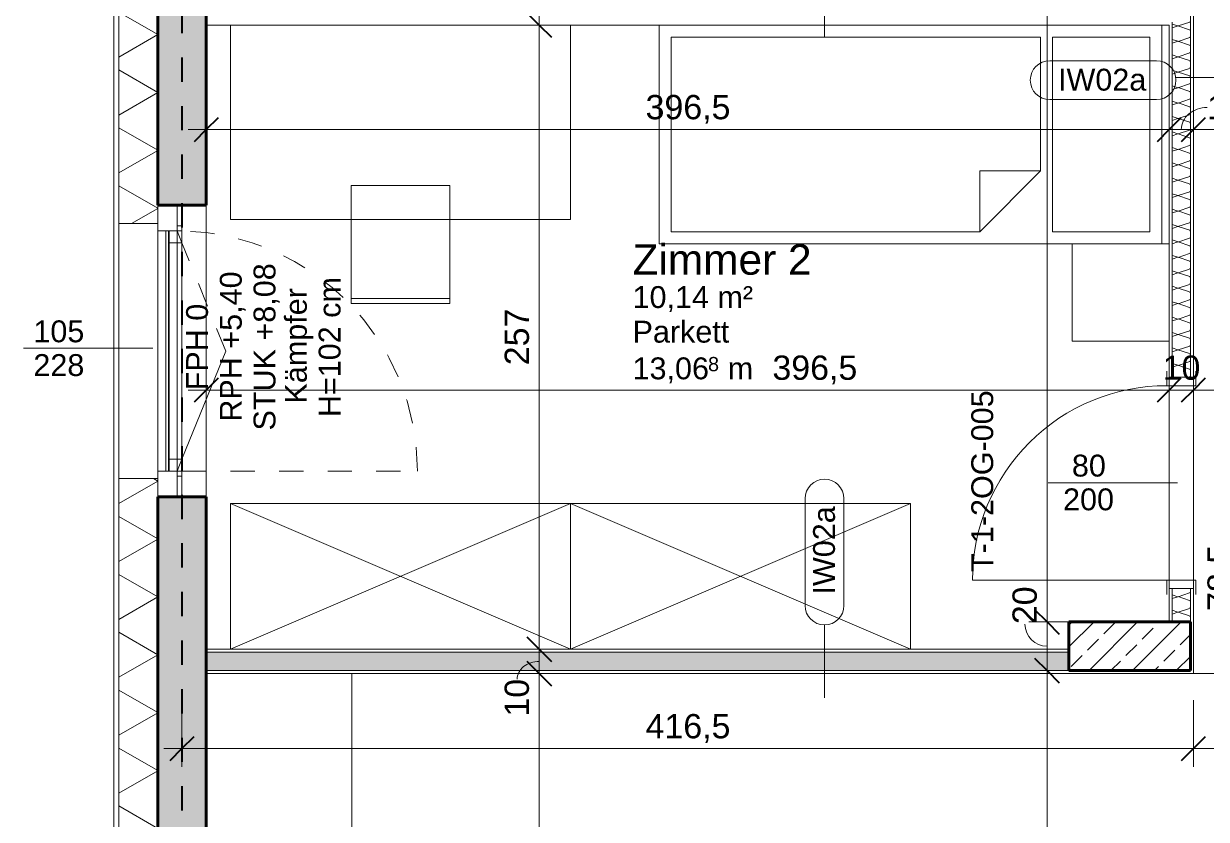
# Model space of a CAD drawing. Header units: metres. Extents: x 3 to 50, y 58.8 to 100.4.
# Drawn here: x 7.271 to 12.141, y 74.087 to 77.362 of the extents above; entities that cross this region are included whole.
import ezdxf

# ---------------------------------------------------------------- set-up
doc = ezdxf.new("R2010")
doc.units = ezdxf.units.M
for name, pattern in [('Strich Punkt Mittel', [0.015875, 0.00635, -0.004763, 0, -0.004763]), ('Verdeckt', [0.003, 0.002, -0.001]), ('Verdeckt Oben', [0.00225, 0.0015, -0.00075])]:
    doc.linetypes.add(name, pattern=pattern)
for name, color, linetype, lineweight in [('A-GLAZ', 151, 'Continuous', 18), ('A-GLAZ-IDEN_', 152, 'Continuous', 9), ('A_2D', 7, 'Continuous', 13), ('A_Bemassung-50_', 4, 'Continuous', 9), ('A_Bemassung_', 4, 'Continuous', 9), ('A_Beschriftung_', 7, 'Continuous', 9), ('A_Decken', 8, 'Continuous', 13), ('A_Fenster', 7, 'Continuous', 13), ('A_Moebel', 6, 'Continuous', 13), ('A_Raeume', 7, 'Continuous', 13), ('A_Raeume_', 7, 'Continuous', 5), ('A_Raeume_Beschriftung_', 7, 'Continuous', 9), ('A_Raster_', 1, 'Continuous', 9), ('A_Tueren', 31, 'Continuous', 13), ('A_Waende', 7, 'Continuous', 13)]:
    doc.layers.add(name, color=color, linetype=linetype, lineweight=lineweight)
doc.styles.add('Arial_2', font='arial.ttf', dxfattribs={"height": 0.125})
doc.styles.add('Arial_3', font='arial.ttf', dxfattribs={"height": 0.09})
doc.styles.add('Arial_4', font='arial.ttf', dxfattribs={"height": 0.05849})
doc.styles.add('Arial_5', font='arial.ttf', dxfattribs={"height": 0.1})
doc.dimstyles.new('WGA-Bemaßung', dxfattribs={"dimscale": 0.3048, "dimtxt": 0.102026, "dimasz": 0.328084, "dimexe": 0.246063, "dimexo": 0.0625, "dimgap": 0.04101, "dimtad": 1, "dimdec": 1, "dimlfac": 100, "dimrnd": 0.5, "dimdsep": 46, "dimtxsty": 'Arial_5', "dimblk1": 'OBLIQUE', "dimblk2": 'OBLIQUE', "dimsah": 1, "dimcen": 0.09, "dimdle": 0.246063, "dimazin": 2, "dimtfac": 1, "dimtdec": 4, "dimtix": 1, "dimtmove": 0, "dimatfit": 3, "dimfxl": 0.656168, "dimfxlon": 1, "dimtvp": 1, "dimtolj": 1, "dimtzin": 0, "dimarcsym": 2})
doc.dimstyles.new('WGA-Bemaßung_1', dxfattribs={"dimscale": 0.3048, "dimtxt": 0.102026, "dimasz": 0.328084, "dimexe": 0.246063, "dimexo": 0.0625, "dimgap": 0.04101, "dimtad": 1, "dimdec": 1, "dimlfac": 100, "dimrnd": 0.5, "dimdsep": 46, "dimtxsty": 'Arial_5', "dimblk1": 'OBLIQUE', "dimblk2": 'OBLIQUE', "dimsah": 1, "dimcen": 0.09, "dimdle": 0.246063, "dimazin": 2, "dimtfac": 1, "dimtdec": 4, "dimtix": 1, "dimtmove": 1, "dimatfit": 3, "dimfxl": 0.656168, "dimfxlon": 1, "dimtvp": 1, "dimtolj": 1, "dimtzin": 0, "dimarcsym": 2})
doc.dimstyles.new('WGA-Bemaßung_2', dxfattribs={"dimscale": 0.3048, "dimtxt": 0.102026, "dimasz": 0.328084, "dimexe": 0.246063, "dimexo": 0.0625, "dimgap": 0.04101, "dimtad": 1, "dimdec": 1, "dimlfac": 100, "dimrnd": 0.5, "dimdsep": 46, "dimtxsty": 'Arial_5', "dimblk1": 'OBLIQUE', "dimblk2": 'OBLIQUE', "dimsah": 1, "dimcen": 0.09, "dimdle": 0.246063, "dimazin": 2, "dimtfac": 1, "dimtdec": 4, "dimtix": 1, "dimtmove": 2, "dimatfit": 3, "dimfxl": 0.656168, "dimfxlon": 1, "dimtvp": 1, "dimtolj": 1, "dimtzin": 0, "dimarcsym": 2})
doc.dimstyles.new('WGA-Bemaßung_3', dxfattribs={"dimscale": 0.3048, "dimtxt": 0.102026, "dimasz": 0.328084, "dimexe": 0.246063, "dimexo": 0.0625, "dimgap": 0.04101, "dimtad": 1, "dimdec": 1, "dimlfac": 100, "dimrnd": 0.5, "dimdsep": 46, "dimtxsty": 'Arial_5', "dimblk1": 'OBLIQUE', "dimblk2": 'OBLIQUE', "dimsah": 1, "dimcen": 0.09, "dimdle": 0.246063, "dimazin": 2, "dimtfac": 1, "dimtdec": 4, "dimtix": 1, "dimtmove": 0, "dimatfit": 3, "dimfxl": 0.656168, "dimfxlon": 1, "dimtvp": 1, "dimtolj": 1, "dimtzin": 0, "dimarcsym": 2})
pattern_1 = [(45, (0, 0), (-0.08980256, 0.08980256), []), (45, (0.0898, 0), (-0.08980256, 0.08980256), [0.0635, -0.03175])]

# ---------------------------------------------------------------- blocks, each defined once
blk = doc.blocks.new('UZ_D1 - SL_0800x2000_Zimmertür_Stahlzarge_GK-7175508-263_PP_02OG_BT1')
at = {"layer": 'A_Tueren', "lineweight": 5}
for p, q in [((-0.4, 0.06), (-0.46, 0.06)), ((-0.4, -0.06), (-0.4, 0.06)), ((0.4, 0.06), (0.46, 0.06)), ((0.4, -0.06), (0.4, 0.06)), ((-0.46, -0.06), (-0.4, -0.06)), ((0.46, -0.06), (0.4, -0.06)), ((0.4, -0.06), (0.4, -0.86))]:
    blk.add_line(p, q, dxfattribs=at)
blk.add_arc((0.4, -0.06), 0.8, 180, 270, dxfattribs=at)
blk = doc.blocks.new('Moeb_Schreibtisch_variabel - variabel-8084389-263_PP_02OG_BT1')
at = {"layer": 'A_Moebel', "color": 8}
for p, q in [((-1.5866, 0.4), (-1.5866, -0.4)), ((-1.5866, 0.4), (-1.5866, -0.4)), ((-0.1866, -0.4), (-0.1866, 0.4)), ((-0.1866, -0.4), (-0.1866, 0.4)), ((-1.0891, -0.2599), (-0.6841, -0.2599)), ((-1.0891, -0.4), (-1.0891, -0.2599)), ((-0.6841, -0.2599), (-0.6841, -0.4)), ((-1.5866, -0.4), (-0.1866, -0.4)), ((-1.5866, -0.4), (-0.1866, -0.4)), ((-1.0891, -0.7452), (-1.0891, -0.4)), ((-0.6841, -0.4), (-0.6841, -0.7452)), ((-1.0891, -0.7255), (-0.6841, -0.7255)), ((-0.6841, -0.7452), (-1.0891, -0.7452))]:
    blk.add_line(p, q, dxfattribs=at)
blk = doc.blocks.new('Moeb_Schrank - Sideboard_50cm-4279993-263_PP_02OG_BT1')
at = {"layer": 'A_Moebel', "color": 8}
for p, q in [((0, 0.6), (3.5087, 0.6)), ((3.5087, 0.6), (3.5087, 0)), ((0, 0), (0, 0.4077)), ((0, 0), (3.5087, 0)), ((3.5087, 0), (0, 0))]:
    blk.add_line(p, q, dxfattribs=at)
blk = doc.blocks.new('Fens_1tlg_OL - DF_OL_DK_1120x2400-10146496-263_PP_02OG_BT1')
at = {"layer": 'A_Fenster', "linetype": 'Verdeckt Oben', "lineweight": 5}
for p, q in [((-0.525, 0.26), (0.525, 0.26)), ((-0.525, 0.1), (0.525, 0.1)), ((-0.6, -0.1), (0.6, -0.1)), ((-0.6, -0.1), (0.6, -0.1))]:
    blk.add_line(p, q, dxfattribs=at)
blk = doc.blocks.new('Fens_1tlg_OL - DF_OL_DK_1120x2400-V38-263_PP_02OG_BT1')
at = {"layer": 'A-GLAZ'}
for p, q in [((-0.6, 0.1), (-0.495, 0.1)), ((-0.6, 0.02), (-0.6, 0.1)), ((0.525, 0.1), (-0.525, 0.1)), ((-0.495, 0.1), (-0.495, 0.02)), ((0.495, 0.1), (0.495, 0.02)), ((0.6, 0.1), (0.495, 0.1)), ((0.6, 0.02), (0.6, 0.1)), ((-0.6, 0.02), (-0.515, 0.02)), ((-0.495, 0.02), (-0.6, 0.02)), ((-0.515, 0.02), (-0.495, 0.02)), ((-0.495, 0.02), (-0.445, 0.02)), ((-0.445, 0.02), (0.445, 0.02)), ((0.445, 0.02), (0.495, 0.02)), ((0.495, 0.02), (0.515, 0.02)), ((0.495, 0.02), (0.6, 0.02)), ((0.515, 0.02), (0.6, 0.02))]:
    blk.add_line(p, q, dxfattribs=at)
at = {"layer": 'A_Fenster', "linetype": 'Verdeckt Oben', "lineweight": 5}
for p, q in [((-0.525, 0.26), (0.525, 0.26)), ((-0.525, 0.1), (0.525, 0.1)), ((-0.6, -0.1), (0.6, -0.1)), ((-0.6, -0.1), (0.6, -0.1))]:
    blk.add_line(p, q, dxfattribs=at)
at = {"layer": 'A_Fenster'}
for p, q in [((-0.5243, 0.1), (-0.6, 0.1)), ((0.6, 0.1), (0.525, 0.1)), ((-0.495, 0.055), (-0.495, 0.067)), ((-0.495, 0.067), (0.495, 0.067)), ((-0.495, 0.067), (0.495, 0.067)), ((-0.495, 0.055), (-0.495, 0.067)), ((-0.495, 0.02), (-0.495, 0.055)), ((-0.445, 0.055), (-0.495, 0.055)), ((0.495, 0.055), (-0.495, 0.055)), ((-0.495, 0.055), (-0.495, 0.02)), ((-0.495, 0.053), (-0.495, 0.055)), ((-0.495, 0.053), (-0.495, 0.055)), ((-0.445, 0.053), (-0.495, 0.053)), ((-0.445, 0.053), (-0.495, 0.053)), ((0.445, 0.055), (-0.445, 0.055)), ((-0.445, 0.055), (-0.445, 0)), ((0.445, 0.055), (-0.445, 0.055)), ((-0.445, 0.055), (0.445, 0.055)), ((-0.445, 0), (-0.445, 0.055)), ((0.445, 0.053), (-0.445, 0.053)), ((0.445, 0.053), (-0.445, 0.053)), ((0.495, 0.055), (0.445, 0.055)), ((0.445, 0.055), (0.445, 0)), ((0.445, 0.055), (0.445, 0)), ((0.495, 0.053), (0.445, 0.053)), ((0.495, 0.053), (0.445, 0.053)), ((0.495, 0.067), (0.495, 0.055)), ((0.495, 0.067), (0.495, 0.055)), ((0.495, 0.02), (0.495, 0.055)), ((0.495, 0.02), (0.495, 0.055)), ((0.495, 0.055), (0.495, 0.053)), ((0.495, 0.055), (0.495, 0.053)), ((-0.6, 0.02), (-0.515, 0.02)), ((-0.515, 0.02), (-0.495, 0.02)), ((-0.495, 0.02), (-0.515, 0.02)), ((-0.515, 0.02), (0.515, 0.02)), ((-0.515, 0), (-0.515, 0.02)), ((-0.515, 0.02), (-0.515, 0)), ((-0.495, 0.02), (-0.4455, 0)), ((-0.495, 0.02), (-0.445, 0.02)), ((-0.495, 0.02), (0.495, 0.02)), ((-0.445, 0.02), (-0.495, 0.02)), ((-0.495, 0.02), (-0.445, 0.02)), ((-0.445, 0.02), (0.445, 0.02)), ((0.445, 0.02), (-0.445, 0.02)), ((-0.445, 0.02), (0.445, 0.02)), ((0.445, 0.02), (0.495, 0.02)), ((0.495, 0.02), (0.445, 0.02)), ((0.445, 0.02), (0.495, 0.02)), ((0.495, 0.02), (0.515, 0.02)), ((0.515, 0.02), (0.495, 0.02)), ((0.515, 0.02), (0.6, 0.02)), ((0.515, 0), (0.515, 0.02)), ((0.515, 0), (0.515, 0.02)), ((0.515, 0), (-0.515, 0)), ((-0.515, 0), (-0.445, 0)), ((-0.4455, 0), (0, -0.18)), ((0.445, 0), (-0.445, 0)), ((0.445, 0), (-0.445, 0)), ((-0.445, 0), (0.445, 0)), ((0.445, 0), (0.515, 0))]:
    blk.add_line(p, q, dxfattribs=at)
at = {"layer": 'A_Fenster', "linetype": 'Verdeckt', "lineweight": 5}
for p, q in [((-0.495, 0.02), (-0.495, 0)), ((0.4455, 0), (0.495, 0.02)), ((-0.495, 0), (-0.495, -0.97)), ((0, -0.18), (0.4455, 0))]:
    blk.add_line(p, q, dxfattribs=at)
for start, end in [(358.8397, 0), (270, 358.8397)]:
    blk.add_arc((-0.495, 0.02), 0.99, start, end, dxfattribs=at)
blk = doc.blocks.new('Moeb_Bett - Einzelbett 090x210-3911385-263_PP_02OG_BT1')
at = {"layer": 'A_Moebel', "color": 8}
for p, q in [((-0.45, 1.05), (0.45, 1.05)), ((-0.45, -1.05), (-0.45, 1.05)), ((-0.4, 1), (0.4, 1)), ((-0.4, 1), (-0.4, -0.27)), ((0.4, -0.52), (0.4, 1)), ((-0.15, -0.27), (-0.4, -0.27)), ((-0.4, -0.27), (-0.15, -0.52)), ((-0.15, -0.52), (-0.15, -0.27)), ((-0.15, -0.52), (0.4, -0.52)), ((-0.4, -0.57), (-0.4, -0.97)), ((-0.4, -0.57), (0.4, -0.57)), ((0.4, -0.97), (0.4, -0.57)), ((-0.45, -0.65), (-0.85, -0.65)), ((-0.85, -0.65), (-0.85, -1.05)), ((-0.85, -1.05), (-0.85, -0.65)), ((-0.85, -0.65), (-0.45, -0.65)), ((-0.45, -1.05), (-0.45, -0.65)), ((-0.45, -0.65), (-0.45, -1.05)), ((-0.4, -0.97), (0.4, -0.97)), ((-0.45, -1.02), (0.45, -1.02)), ((-0.85, -1.05), (-0.45, -1.05)), ((-0.45, -1.05), (-0.85, -1.05))]:
    blk.add_line(p, q, dxfattribs=at)
blk = doc.blocks.new('Moeb_Schrank - Schrank_2m_60cm-5922363-263_PP_02OG_BT1')
at = {"layer": 'A_Moebel', "color": 8}
for p, q in [((0, 0), (1.4, 0.6)), ((0, 0.6), (1.4, 0)), ((1.4, 0.6), (0, 0.6)), ((0, 0.6), (0, 0)), ((0, 0), (0, 0.6)), ((0, 0.6), (1.4, 0.6)), ((1.4, 0), (1.4, 0.6)), ((1.4, 0.6), (1.4, 0)), ((0, 0), (1.4, 0)), ((1.4, 0), (0, 0))]:
    blk.add_line(p, q, dxfattribs=at)
blk = doc.blocks.new('BS_Tuer_PP - links-10002443-263_PP_02OG_BT1')
at = {"layer": 'A_Beschriftung_'}
blk.add_line((0, 0.000124), (0, 0.010761), dxfattribs=at)
blk = doc.blocks.new('BS_Fens_PP_Kämpfer - oben-10106766-263_PP_02OG_BT1')
at = {"layer": 'A-GLAZ-IDEN_'}
blk.add_line((0, 0.000124), (0, 0.010761), dxfattribs=at)
blk = doc.blocks.new('DIMBLOCK16-263_PP_02OG_BT1')
at = {"layer": 'A_Bemassung-50_', "transparency": 16777216}
for p, q in [((7.9227, 74.3779), (7.9227, 74.5779)), ((12.0877, 74.3779), (12.0877, 74.5779)), ((7.8477, 74.3779), (12.0877, 74.3779)), ((7.9227, 74.3779), (7.9227, 74.3029)), ((12.0877, 74.3779), (12.0877, 74.3029))]:
    blk.add_line(p, q, dxfattribs=at)
at = {"layer": 'A_Bemassung-50_', "lineweight": 35, "transparency": 16777216}
for p, q in [((7.9227, 74.3779), (7.9727, 74.4279)), ((12.0877, 74.3779), (12.1377, 74.4279)), ((7.9227, 74.3779), (7.8727, 74.3279)), ((12.0877, 74.3779), (12.0377, 74.3279))]:
    blk.add_line(p, q, dxfattribs=at)
at = {"layer": 'A_Bemassung-50_', "color": 0, "transparency": 16777216, "insert": (9.8317, 74.5202), "char_height": 0.1, "width": 0.416266, "attachment_point": 1, "line_spacing_factor": 0.941778, "style": 'Arial_5'}
blk.add_mtext('416,5', dxfattribs=at)
blk = doc.blocks.new('_Oblique')
at = {"color": 0, "linetype": 'ByBlock', "lineweight": -2}
blk.add_line((-0.5, -0.5), (0.5, 0.5), dxfattribs=at)
blk = doc.blocks.new('DIMBLOCK17-263_PP_02OG_BT1')
at = {"layer": 'A_Bemassung-50_', "transparency": 16777216}
for p, q in [((12.0877, 74.3779), (12.0877, 74.5779)), ((13.0877, 74.3779), (13.0877, 74.5779)), ((12.0877, 74.3779), (13.0877, 74.3779)), ((12.0877, 74.3779), (12.0877, 74.3029)), ((13.0877, 74.3779), (13.0877, 74.3029))]:
    blk.add_line(p, q, dxfattribs=at)
at = {"layer": 'A_Bemassung-50_', "lineweight": 35, "transparency": 16777216}
for p, q in [((12.0877, 74.3779), (12.1377, 74.4279)), ((13.0877, 74.3779), (13.1377, 74.4279)), ((12.0877, 74.3779), (12.0377, 74.3279)), ((13.0877, 74.3779), (13.0377, 74.3279))]:
    blk.add_line(p, q, dxfattribs=at)
at = {"layer": 'A_Bemassung-50_', "color": 0, "transparency": 16777216, "insert": (12.4723, 74.5202), "char_height": 0.1, "width": 0.276883, "attachment_point": 1, "line_spacing_factor": 0.941778, "style": 'Arial_5'}
blk.add_mtext('100', dxfattribs=at)
blk = doc.blocks.new('DIMBLOCK206-263_PP_02OG_BT1')
at = {"layer": 'A_Bemassung-50_', "transparency": 16777216}
for p, q in [((8.0227, 76.926), (8.0227, 77.126)), ((11.9877, 76.926), (11.9877, 77.126)), ((7.9477, 76.926), (11.9877, 76.926)), ((8.0227, 76.926), (8.0227, 76.851)), ((11.9877, 76.926), (11.9877, 76.851))]:
    blk.add_line(p, q, dxfattribs=at)
at = {"layer": 'A_Bemassung-50_', "lineweight": 35, "transparency": 16777216}
for p, q in [((8.0227, 76.926), (8.0727, 76.976)), ((11.9877, 76.926), (12.0377, 76.976)), ((8.0227, 76.926), (7.9727, 76.876)), ((11.9877, 76.926), (11.9377, 76.876))]:
    blk.add_line(p, q, dxfattribs=at)
at = {"layer": 'A_Bemassung-50_', "color": 0, "transparency": 16777216, "insert": (9.8317, 77.0683), "char_height": 0.1, "width": 0.416266, "attachment_point": 1, "line_spacing_factor": 0.941778, "style": 'Arial_5'}
blk.add_mtext('396,5', dxfattribs=at)
blk = doc.blocks.new('DIMBLOCK207-263_PP_02OG_BT1')
at = {"layer": 'A_Bemassung-50_', "transparency": 16777216}
for p, q in [((11.9877, 76.926), (11.9877, 77.126)), ((12.0877, 76.926), (12.0877, 77.126)), ((11.9877, 76.926), (12.0877, 76.926)), ((11.9877, 76.926), (11.9877, 76.851)), ((12.0877, 76.926), (12.0877, 76.851))]:
    blk.add_line(p, q, dxfattribs=at)
at = {"layer": 'A_Bemassung-50_', "lineweight": 35, "transparency": 16777216}
for p, q in [((11.9877, 76.926), (12.0377, 76.976)), ((12.0877, 76.926), (12.1377, 76.976)), ((11.9877, 76.926), (11.9377, 76.876)), ((12.0877, 76.926), (12.0377, 76.876))]:
    blk.add_line(p, q, dxfattribs=at)
at = {"layer": 'A_Bemassung-50_', "transparency": 16777216}
blk.add_ellipse((12.1443, 76.926), major_axis=(0.1066, 0), ratio=0.853396, start_param=1.570796, end_param=3.141593, dxfattribs=at)
at = {"layer": 'A_Bemassung-50_', "color": 0, "transparency": 16777216, "insert": (12.1443, 77.0683), "char_height": 0.1, "width": 0.184588, "attachment_point": 1, "line_spacing_factor": 0.941778, "style": 'Arial_5'}
blk.add_mtext('10', dxfattribs=at)
blk = doc.blocks.new('DIMBLOCK208-263_PP_02OG_BT1')
at = {"layer": 'A_Bemassung-50_', "transparency": 16777216}
for p, q in [((12.0877, 76.926), (12.0877, 77.126)), ((15.2077, 76.926), (15.2077, 77.126)), ((12.0877, 76.926), (15.2077, 76.926)), ((12.0877, 76.926), (12.0877, 76.851)), ((15.2077, 76.926), (15.2077, 76.851))]:
    blk.add_line(p, q, dxfattribs=at)
at = {"layer": 'A_Bemassung-50_', "lineweight": 35, "transparency": 16777216}
for p, q in [((12.0877, 76.926), (12.1377, 76.976)), ((15.2077, 76.926), (15.2577, 76.976)), ((12.0877, 76.926), (12.0377, 76.876)), ((15.2077, 76.926), (15.1577, 76.876))]:
    blk.add_line(p, q, dxfattribs=at)
at = {"layer": 'A_Bemassung-50_', "color": 0, "transparency": 16777216, "insert": (13.7783, 77.0683), "char_height": 0.1, "width": 0.276883, "attachment_point": 1, "line_spacing_factor": 0.941778, "style": 'Arial_5'}
blk.add_mtext('312', dxfattribs=at)
blk = doc.blocks.new('BS_Wand_Lollipop - rechts_oben-2026913-263_PP_02OG_BT1')
at = {"layer": 'A_Beschriftung_'}
for p, q in [((0.0046, 0.0016), (0.0134, 0.0016)), ((-0.003, 0), (0.003, 0)), ((0.0046, -0.0016), (0.0134, -0.0016))]:
    blk.add_line(p, q, dxfattribs=at)
for centre, start, end in [((0.0046, 0), 90, 270), ((0.0134, 0), 270, 90)]:
    blk.add_arc(centre, 0.0016, start, end, dxfattribs=at)
blk = doc.blocks.new('BS_Wand_Lollipop - links_unten-2026911-263_PP_02OG_BT1')
at = {"layer": 'A_Beschriftung_'}
for p, q in [((-0.00467, 0.001367), (-0.01347, 0.001367)), ((-0.003087, 0), (0.003, 0)), ((-0.00467, -0.001833), (-0.01347, -0.001833))]:
    blk.add_line(p, q, dxfattribs=at)
for centre, start, end in [((-0.01347, -0.000233), 90, 270), ((-0.00467, -0.000233), 270, 90)]:
    blk.add_arc(centre, 0.0016, start, end, dxfattribs=at)
blk = doc.blocks.new('DIMBLOCK351-263_PP_02OG_BT1')
at = {"layer": 'A_Bemassung-50_', "lineweight": 35, "transparency": 16777216}
for p, q in [((11.4849, 80.1555), (11.4349, 80.2055)), ((11.4849, 80.1555), (11.5349, 80.1055)), ((11.4849, 74.8992), (11.4349, 74.9492)), ((11.4849, 74.8992), (11.5349, 74.8492))]:
    blk.add_line(p, q, dxfattribs=at)
at = {"layer": 'A_Bemassung-50_', "transparency": 16777216}
for p, q in [((11.4849, 80.1555), (11.4099, 80.1555)), ((11.4849, 80.1555), (11.4849, 74.8992)), ((11.4849, 80.1555), (11.6849, 80.1555)), ((11.4849, 74.8992), (11.4099, 74.8992)), ((11.4849, 74.8992), (11.6849, 74.8992))]:
    blk.add_line(p, q, dxfattribs=at)
at = {"layer": 'A_Bemassung-50_', "color": 0, "transparency": 16777216, "insert": (11.3425, 78.4818), "char_height": 0.1, "width": 0.416266, "attachment_point": 1, "rotation": 90, "line_spacing_factor": 0.941778, "style": 'Arial_5'}
blk.add_mtext('525,5', dxfattribs=at)
blk = doc.blocks.new('DIMBLOCK352-263_PP_02OG_BT1')
at = {"layer": 'A_Bemassung-50_', "lineweight": 35, "transparency": 16777216}
for p, q in [((11.4849, 74.8992), (11.4349, 74.9492)), ((11.4849, 74.8992), (11.5349, 74.8492)), ((11.4849, 74.6992), (11.4349, 74.7492)), ((11.4849, 74.6992), (11.5349, 74.6492))]:
    blk.add_line(p, q, dxfattribs=at)
at = {"layer": 'A_Bemassung-50_', "transparency": 16777216}
for p, q in [((11.4849, 74.8992), (11.4099, 74.8992)), ((11.4849, 74.8992), (11.4849, 74.6992)), ((11.4849, 74.8992), (11.6849, 74.8992)), ((11.4849, 74.6992), (11.4099, 74.6992)), ((11.4849, 74.6992), (11.6849, 74.6992))]:
    blk.add_line(p, q, dxfattribs=at)
blk.add_ellipse((11.4849, 74.8901), major_axis=(0.091, 0), ratio=0.998423, start_param=3.141593, end_param=4.712389, dxfattribs=at)
at = {"layer": 'A_Bemassung-50_', "color": 0, "transparency": 16777216, "insert": (11.3425, 74.8901), "char_height": 0.1, "width": 0.184588, "attachment_point": 1, "rotation": 90, "line_spacing_factor": 0.941778, "style": 'Arial_5'}
blk.add_mtext('20', dxfattribs=at)
blk = doc.blocks.new('DIMBLOCK353-263_PP_02OG_BT1')
at = {"layer": 'A_Bemassung-50_', "lineweight": 35, "transparency": 16777216}
for p, q in [((11.4849, 74.6992), (11.4349, 74.7492)), ((11.4849, 74.6992), (11.5349, 74.6492)), ((11.4849, 71.178), (11.4349, 71.228)), ((11.4849, 71.178), (11.5349, 71.128))]:
    blk.add_line(p, q, dxfattribs=at)
at = {"layer": 'A_Bemassung-50_', "transparency": 16777216}
for p, q in [((11.4849, 74.6992), (11.4099, 74.6992)), ((11.4849, 74.6992), (11.4849, 71.103)), ((11.4849, 74.6992), (11.6849, 74.6992)), ((11.4849, 71.178), (11.4099, 71.178)), ((11.4849, 71.178), (11.6849, 71.178))]:
    blk.add_line(p, q, dxfattribs=at)
at = {"layer": 'A_Bemassung-50_', "color": 0, "transparency": 16777216, "insert": (11.3425, 72.2689), "char_height": 0.1, "width": 0.276883, "attachment_point": 1, "rotation": 90, "line_spacing_factor": 0.941778, "style": 'Arial_5'}
blk.add_mtext('352', dxfattribs=at)
blk = doc.blocks.new('DIMBLOCK359-263_PP_02OG_BT1')
at = {"layer": 'A_Bemassung-50_', "lineweight": 35, "transparency": 16777216}
for p, q in [((9.3937, 77.4555), (9.3437, 77.5055)), ((9.3937, 77.4555), (9.4437, 77.4055)), ((9.3937, 77.3555), (9.3437, 77.4055)), ((9.3937, 77.3555), (9.4437, 77.3055))]:
    blk.add_line(p, q, dxfattribs=at)
at = {"layer": 'A_Bemassung-50_', "transparency": 16777216}
for p, q in [((9.3937, 77.4555), (9.3187, 77.4555)), ((9.3937, 77.4555), (9.3937, 77.3555)), ((9.3937, 77.4555), (9.5937, 77.4555)), ((9.3937, 77.3555), (9.3187, 77.3555)), ((9.3937, 77.3555), (9.5937, 77.3555))]:
    blk.add_line(p, q, dxfattribs=at)
blk.add_ellipse((9.3937, 77.4812), major_axis=(0.091, 0), ratio=0.831788, start_param=3.141593, end_param=4.712389, dxfattribs=at)
at = {"layer": 'A_Bemassung-50_', "color": 0, "transparency": 16777216, "insert": (9.2514, 77.4812), "char_height": 0.1, "width": 0.184588, "attachment_point": 1, "rotation": 90, "line_spacing_factor": 0.941778, "style": 'Arial_5'}
blk.add_mtext('10', dxfattribs=at)
blk = doc.blocks.new('DIMBLOCK360-263_PP_02OG_BT1')
at = {"layer": 'A_Bemassung-50_', "lineweight": 35, "transparency": 16777216}
for p, q in [((9.3937, 77.3555), (9.3437, 77.4055)), ((9.3937, 77.3555), (9.4437, 77.3055)), ((9.3937, 74.7867), (9.3437, 74.8367)), ((9.3937, 74.7867), (9.4437, 74.7367))]:
    blk.add_line(p, q, dxfattribs=at)
at = {"layer": 'A_Bemassung-50_', "transparency": 16777216}
for p, q in [((9.3937, 77.3555), (9.3187, 77.3555)), ((9.3937, 77.3555), (9.3937, 74.7867)), ((9.3937, 77.3555), (9.5937, 77.3555)), ((9.3937, 74.7867), (9.3187, 74.7867)), ((9.3937, 74.7867), (9.5937, 74.7867))]:
    blk.add_line(p, q, dxfattribs=at)
at = {"layer": 'A_Bemassung-50_', "color": 0, "transparency": 16777216, "insert": (9.2514, 75.9558), "char_height": 0.1, "width": 0.276883, "attachment_point": 1, "rotation": 90, "line_spacing_factor": 0.941778, "style": 'Arial_5'}
blk.add_mtext('257', dxfattribs=at)
blk = doc.blocks.new('DIMBLOCK361-263_PP_02OG_BT1')
at = {"layer": 'A_Bemassung-50_', "lineweight": 35, "transparency": 16777216}
for p, q in [((9.3937, 74.7867), (9.3437, 74.8367)), ((9.3937, 74.7867), (9.4437, 74.7367)), ((9.3937, 74.6867), (9.3437, 74.7367)), ((9.3937, 74.6867), (9.4437, 74.6367))]:
    blk.add_line(p, q, dxfattribs=at)
at = {"layer": 'A_Bemassung-50_', "transparency": 16777216}
for p, q in [((9.3937, 74.7867), (9.3187, 74.7867)), ((9.3937, 74.7867), (9.3937, 74.6867)), ((9.3937, 74.7867), (9.5937, 74.7867)), ((9.3937, 74.6867), (9.3187, 74.6867)), ((9.3937, 74.6867), (9.5937, 74.6867))]:
    blk.add_line(p, q, dxfattribs=at)
blk.add_ellipse((9.3937, 74.6633), major_axis=(0.091, 0), ratio=0.80734, start_param=1.570796, end_param=3.141593, dxfattribs=at)
at = {"layer": 'A_Bemassung-50_', "color": 0, "transparency": 16777216, "insert": (9.2514, 74.5095), "char_height": 0.1, "width": 0.184588, "attachment_point": 1, "rotation": 90, "line_spacing_factor": 0.941778, "style": 'Arial_5'}
blk.add_mtext('10', dxfattribs=at)
blk = doc.blocks.new('DIMBLOCK362-263_PP_02OG_BT1')
at = {"layer": 'A_Bemassung-50_', "lineweight": 35, "transparency": 16777216}
for p, q in [((9.3937, 74.6867), (9.3437, 74.7367)), ((9.3937, 74.6867), (9.4437, 74.6367)), ((9.3937, 71.178), (9.3437, 71.228)), ((9.3937, 71.178), (9.4437, 71.128))]:
    blk.add_line(p, q, dxfattribs=at)
at = {"layer": 'A_Bemassung-50_', "transparency": 16777216}
for p, q in [((9.3937, 74.6867), (9.3187, 74.6867)), ((9.3937, 74.6867), (9.3937, 71.103)), ((9.3937, 74.6867), (9.5937, 74.6867)), ((9.3937, 71.178), (9.3187, 71.178)), ((9.3937, 71.178), (9.5937, 71.178))]:
    blk.add_line(p, q, dxfattribs=at)
at = {"layer": 'A_Bemassung-50_', "color": 0, "transparency": 16777216, "insert": (9.2514, 72.817), "char_height": 0.1, "width": 0.276883, "attachment_point": 1, "rotation": 90, "line_spacing_factor": 0.941778, "style": 'Arial_5'}
blk.add_mtext('351', dxfattribs=at)
blk = doc.blocks.new('DIMBLOCK371-263_PP_02OG_BT1')
at = {"layer": 'A_Bemassung-50_', "lineweight": 35, "transparency": 16777216}
for p, q in [((12.2878, 75.4717), (12.2378, 75.5217)), ((12.2878, 75.4717), (12.3378, 75.4217)), ((12.2878, 74.6867), (12.2378, 74.7367)), ((12.2878, 74.6867), (12.3378, 74.6367))]:
    blk.add_line(p, q, dxfattribs=at)
at = {"layer": 'A_Bemassung-50_', "transparency": 16777216}
for p, q in [((12.2878, 75.4717), (12.2128, 75.4717)), ((12.2878, 75.4717), (12.2878, 74.6867)), ((12.2878, 75.4717), (12.4878, 75.4717)), ((12.2878, 74.6867), (12.0878, 74.6867)), ((12.2878, 74.6867), (12.3628, 74.6867))]:
    blk.add_line(p, q, dxfattribs=at)
at = {"layer": 'A_Bemassung-50_', "color": 0, "transparency": 16777216, "insert": (12.1454, 74.9443), "char_height": 0.1, "width": 0.323972, "attachment_point": 1, "rotation": 90, "line_spacing_factor": 0.941778, "style": 'Arial_5'}
blk.add_mtext('78,5', dxfattribs=at)
blk = doc.blocks.new('DIMBLOCK372-263_PP_02OG_BT1')
at = {"layer": 'A_Bemassung-50_', "lineweight": 35, "transparency": 16777216}
for p, q in [((12.2878, 74.6867), (12.2378, 74.7367)), ((12.2878, 74.6867), (12.3378, 74.6367)), ((12.2878, 71.178), (12.2378, 71.228)), ((12.2878, 71.178), (12.3378, 71.128))]:
    blk.add_line(p, q, dxfattribs=at)
at = {"layer": 'A_Bemassung-50_', "transparency": 16777216}
for p, q in [((12.2878, 74.6867), (12.0878, 74.6867)), ((12.2878, 74.6867), (12.2878, 71.103)), ((12.2878, 74.6867), (12.3628, 74.6867)), ((12.2878, 71.178), (12.2128, 71.178)), ((12.2878, 71.178), (12.4878, 71.178))]:
    blk.add_line(p, q, dxfattribs=at)
at = {"layer": 'A_Bemassung-50_', "color": 0, "transparency": 16777216, "insert": (12.1454, 72.817), "char_height": 0.1, "width": 0.276883, "attachment_point": 1, "rotation": 90, "line_spacing_factor": 0.941778, "style": 'Arial_5'}
blk.add_mtext('351', dxfattribs=at)
blk = doc.blocks.new('DIMBLOCK603-263_PP_02OG_BT1')
at = {"layer": 'A_Bemassung-50_', "transparency": 16777216}
for p, q in [((8.0227, 75.8535), (8.0227, 76.0535)), ((11.9877, 75.8535), (11.9877, 76.0535)), ((7.9477, 75.8535), (11.9877, 75.8535)), ((8.0227, 75.8535), (8.0227, 75.7785)), ((11.9877, 75.8535), (11.9877, 75.7785))]:
    blk.add_line(p, q, dxfattribs=at)
at = {"layer": 'A_Bemassung-50_', "lineweight": 35, "transparency": 16777216}
for p, q in [((8.0227, 75.8535), (8.0727, 75.9035)), ((11.9877, 75.8535), (12.0377, 75.9035)), ((8.0227, 75.8535), (7.9727, 75.8035)), ((11.9877, 75.8535), (11.9377, 75.8035))]:
    blk.add_line(p, q, dxfattribs=at)
at = {"layer": 'A_Bemassung-50_', "color": 0, "transparency": 16777216, "insert": (10.354, 75.9958), "char_height": 0.1, "width": 0.416266, "attachment_point": 1, "line_spacing_factor": 0.941778, "style": 'Arial_5'}
blk.add_mtext('396,5', dxfattribs=at)
blk = doc.blocks.new('DIMBLOCK604-263_PP_02OG_BT1')
at = {"layer": 'A_Bemassung-50_', "transparency": 16777216}
for p, q in [((11.9877, 75.8535), (11.9877, 76.0535)), ((12.0877, 75.8535), (12.0877, 76.0535)), ((11.9877, 75.8535), (12.0877, 75.8535)), ((11.9877, 75.8535), (11.9877, 75.7785)), ((12.0877, 75.8535), (12.0877, 75.7785))]:
    blk.add_line(p, q, dxfattribs=at)
at = {"layer": 'A_Bemassung-50_', "lineweight": 35, "transparency": 16777216}
for p, q in [((11.9877, 75.8535), (12.0377, 75.9035)), ((12.0877, 75.8535), (12.1377, 75.9035)), ((11.9877, 75.8535), (11.9377, 75.8035)), ((12.0877, 75.8535), (12.0377, 75.8035))]:
    blk.add_line(p, q, dxfattribs=at)
at = {"layer": 'A_Bemassung-50_', "color": 0, "transparency": 16777216, "insert": (11.9608, 75.9958), "char_height": 0.1, "width": 0.184588, "attachment_point": 1, "line_spacing_factor": 0.941778, "style": 'Arial_5'}
blk.add_mtext('10', dxfattribs=at)
blk = doc.blocks.new('DIMBLOCK605-263_PP_02OG_BT1')
at = {"layer": 'A_Bemassung-50_', "transparency": 16777216}
for p, q in [((12.0877, 75.8535), (12.0877, 76.0535)), ((13.0877, 75.8535), (13.0877, 76.0535)), ((12.0877, 75.8535), (13.0877, 75.8535)), ((12.0877, 75.8535), (12.0877, 75.7785)), ((13.0877, 75.8535), (13.0877, 75.7785))]:
    blk.add_line(p, q, dxfattribs=at)
at = {"layer": 'A_Bemassung-50_', "lineweight": 35, "transparency": 16777216}
for p, q in [((12.0877, 75.8535), (12.1377, 75.9035)), ((13.0877, 75.8535), (13.1377, 75.9035)), ((12.0877, 75.8535), (12.0377, 75.8035)), ((13.0877, 75.8535), (13.0377, 75.8035))]:
    blk.add_line(p, q, dxfattribs=at)
at = {"layer": 'A_Bemassung-50_', "color": 0, "transparency": 16777216, "insert": (12.4723, 75.9958), "char_height": 0.1, "width": 0.276883, "attachment_point": 1, "line_spacing_factor": 0.941778, "style": 'Arial_5'}
blk.add_mtext('100', dxfattribs=at)

msp = doc.modelspace()

# ---------------------------------------------------------------- hatches: boundary and pattern name
at = {"layer": 'A_Waende', "lineweight": 5}
h = msp.add_hatch(dxfattribs=at)
h.set_pattern_fill('FP_4', color=250, style=0, pattern_type=2)
h.set_pattern_definition(pattern_1)
h.paths.add_polyline_path([(7.8227, 71.178), (8.0227, 71.178), (8.0227, 75.4142), (7.8227, 75.4142), (7.8227, 71.8242)])
h.paths.add_polyline_path([(7.8227, 76.6142), (8.0227, 76.6142), (8.0227, 78.1149), (7.8227, 78.1149), (7.8227, 76.6499)])
h.paths.add_polyline_path([(8.0227, 79.3149), (8.0227, 82.4505), (7.8227, 82.4505), (7.8227, 79.3149)])
h.paths.add_polyline_path([(8.0227, 84.2205), (8.0227, 85.3786), (7.8227, 85.3786), (7.8227, 84.2205)])
h.paths.add_polyline_path([(7.9227, 86.8986), (7.8227, 86.9661), (7.8227, 86.8311), (7.8614, 86.8573)])
h.paths.add_polyline_path([(8.0227, 86.8311), (8.0227, 86.9661), (7.9227, 86.8986), (7.9548, 86.8769)])
h.paths.add_polyline_path([(7.8227, 86.5786), (8.0227, 86.5786), (8.0227, 86.8311), (7.8227, 86.8311), (7.8227, 86.7572)])
h.paths.add_polyline_path([(7.9345, 86.9661), (8.0227, 86.9661), (8.0227, 87.458), (7.8227, 87.458), (7.8227, 86.9661), (7.8614, 86.9661)])
h = msp.add_hatch(dxfattribs=at)
h.set_pattern_fill('FP_152', color=250, angle=-90, style=0, pattern_type=2)
h.set_pattern_definition([(90, (7.823, 76.84), (-0.20637, -6e-15), []), (150, (7.823, 76.84), (-0.10319, -0.17873), []), (210, (7.823, 76.84), (0.103185, -0.178722), [])])
h.paths.add_polyline_path([(7.6627, 76.5392), (7.8227, 76.5392), (7.8227, 78.19), (7.6627, 78.19), (7.6627, 76.6142)])
h = msp.add_hatch(dxfattribs=at)
h.set_pattern_fill('FP_21', color=250, angle=315, style=0, pattern_type=2)
h.set_pattern_definition([(135, (12.08799, 76.17732), (-0.254, 0.1270034), [0.02245, -0.15715]), (135, (11.97627, 76.2254), (-0.254, 0.1270034), [0.02245, -0.15715]), (135, (12.08799, 76.24096), (-0.254, 0.1270034), [0.02245, -0.15715]), (135, (11.976975, 76.28834), (-0.254, 0.1270034), [0.02245, -0.15715]), (161.565, (12.071727, 76.193584), (-0.5079977, 0.1270007), [0.0502, -0.35141]), (161.565, (12.023644, 76.20914), (-0.5079977, 0.1270007), [0.0502, -0.35141]), (161.565, (12.071727, 76.257224), (-0.5079977, 0.1270007), [0.0502, -0.35141]), (161.565, (12.023644, 76.27278), (-0.5079977, 0.1270007), [0.0502, -0.35141]), (225, (11.97627, 76.19288), (0.254, 0.1270034), [0.02245, -0.15715]), (225, (12.08799, 76.24096), (0.254, 0.1270034), [0.02245, -0.15715]), (225, (11.97627, 76.25652), (0.254, 0.1270034), [0.02245, -0.15715]), (225, (12.08799, 76.3046), (0.254, 0.1270034), [0.02245, -0.15715]), (198.435, (12.023644, 76.20914), (0.5079977, 0.1270007), [0.0502, -0.35141]), (198.435, (12.071727, 76.224697), (0.5079977, 0.1270007), [0.0502, -0.35141]), (198.435, (12.023644, 76.27278), (0.5079977, 0.1270007), [0.0502, -0.35141]), (198.435, (12.071727, 76.288336), (0.5079977, 0.1270007), [0.0502, -0.35141])])
h.paths.add_polyline_path([(12.0002, 74.8992), (12.0752, 74.8992), (12.0752, 75.0367), (12.0002, 75.0367), (12.0002, 74.9053)])
h.paths.add_polyline_path([(12.0752, 75.9067), (12.0752, 77.4555), (12.0002, 77.4555), (12.0002, 75.9067)])
h = msp.add_hatch(dxfattribs=at)
h.set_pattern_fill('FP_153', color=250, angle=-90, style=0, pattern_type=2)
h.set_pattern_definition([(90, (7.823, 73.334), (-0.20637, -6e-15), []), (150, (7.823, 73.334), (-0.10319, -0.17873), []), (210, (7.823, 73.334), (0.103185, -0.178722), [])])
h.paths.add_polyline_path([(7.6627, 71.178), (7.8227, 71.178), (7.8227, 75.4892), (7.6627, 75.4892), (7.6627, 71.8242)])
h = msp.add_hatch(dxfattribs=at)
h.set_pattern_fill('FP_4', color=250, style=0, pattern_type=2)
h.set_pattern_definition(pattern_1)
h.paths.add_polyline_path([(11.9151, 74.6992), (12.0752, 74.6992), (12.0752, 74.8992), (11.5752, 74.8992), (11.5752, 74.6992), (11.7499, 74.6992)])
h = msp.add_hatch(dxfattribs=at)
h.set_pattern_fill('FP_18', color=250, angle=135, style=0, pattern_type=2)
h.set_pattern_definition([(45, (9.79838, 74.68674), (0.1270034, 0.254), [0.02245, -0.15715]), (45, (9.84646, 74.79846), (0.1270034, 0.254), [0.02245, -0.15715]), (45, (9.86202, 74.68674), (0.1270034, 0.254), [0.02245, -0.15715]), (45, (9.9101, 74.79846), (0.1270034, 0.254), [0.02245, -0.15715]), (71.565, (9.814642, 74.703003), (0.1270007, 0.5079977), [0.0502, -0.35141]), (71.565, (9.830906, 74.75038), (0.1270007, 0.5079977), [0.0502, -0.35141]), (71.565, (9.87828, 74.703003), (0.1270007, 0.5079977), [0.0502, -0.35141]), (71.565, (9.894545, 74.75038), (0.1270007, 0.50799766), [0.0502, -0.35141]), (135, (9.81464, 74.797755), (0.1270034, -0.254), [0.02245, -0.15715]), (135, (9.86202, 74.68674), (0.1270034, -0.254), [0.02245, -0.15715]), (135, (9.87828, 74.797755), (0.1270034, -0.254), [0.02245, -0.15715]), (135, (9.92566, 74.68674), (0.1270034, -0.254), [0.02245, -0.15715]), (108.435, (9.830906, 74.75038), (0.1270007, -0.5079977), [0.0502, -0.35141]), (108.435, (9.84646, 74.702296), (0.1270007, -0.5079977), [0.0502, -0.35141]), (108.435, (9.894545, 74.75038), (0.1270007, -0.50799766), [0.0502, -0.35141]), (108.435, (9.9101, 74.702296), (0.1270007, -0.50799766), [0.0502, -0.35141])])
h.paths.add_polyline_path([(11.5752, 74.6992), (11.5752, 74.7742), (8.0227, 74.7742), (8.0227, 74.6992), (11.3421, 74.6992)])

# ---------------------------------------------------------------- linework, layer by layer
at = {"layer": 'A_2D', "lineweight": 5}
msp.add_line((7.6627, 76.9392), (7.6627, 75.8892), dxfattribs=at)
at = {"layer": 'A_Decken'}
for p, q in [((11.9877, 77.3555), (8.0227, 77.3555)), ((7.8227, 76.6142), (7.8227, 76.5392)), ((7.9227, 76.6142), (7.9227, 75.4142)), ((7.8227, 75.4892), (7.8227, 75.4142)), ((8.0227, 74.7867), (11.5752, 74.7867))]:
    msp.add_line(p, q, dxfattribs=at)
at = {"layer": 'A_Raeume', "color": 8, "linetype": 'Verdeckt'}
for p, q in [((12.0814, 74.6867), (12.0877, 74.6867)), ((12.0877, 74.6867), (13.0877, 74.6867))]:
    msp.add_line(p, q, dxfattribs=at)
at = {"layer": 'A_Raeume_', "flags": 128}
for points in [[(13.0877, 74.6867), (13.0877, 77.3367), (13.0877, 78.4867), (12.0877, 78.4867), (12.0877, 77.4571), (12.0877, 77.4555), (12.0877, 77.4055), (12.0877, 74.8992), (12.0877, 74.6867)], [(8.0227, 77.3555), (8.0227, 74.7867), (11.5752, 74.7867), (11.5752, 74.8992), (11.9877, 74.8992), (11.9877, 77.3555), (11.9611, 77.3555)], [(8.0227, 71.178), (15.2327, 71.178), (15.2327, 74.6867), (13.1377, 74.6867), (12.9847, 74.6867), (12.2344, 74.6867), (12.0814, 74.6867), (11.5752, 74.6867), (8.0227, 74.6867)]]:
    msp.add_lwpolyline(points, close=True, dxfattribs=at)
at = {"layer": 'A_Raster_', "linetype": 'Strich Punkt Mittel', "lineweight": 35}
msp.add_line((7.9227, 90.4228), (7.9227, 67.8471), dxfattribs=at)
at = {"layer": 'A_Waende'}
for p, q in [((7.6427, 71.178), (7.6427, 80.4005)), ((7.6627, 75.4892), (7.6627, 76.5392)), ((7.8227, 76.5392), (7.8227, 75.4892))]:
    msp.add_line(p, q, dxfattribs=at)
at = {"layer": 'A_Waende', "color": 250, "lineweight": 5}
for p, q in [((7.6627, 76.5392), (7.6627, 78.19)), ((7.6627, 76.5392), (7.8227, 76.5392)), ((12.0752, 75.9067), (12.0002, 75.9067)), ((7.6627, 75.4892), (7.6627, 71.178)), ((7.6627, 75.4892), (7.8227, 75.4892)), ((12.0752, 75.0367), (12.0002, 75.0367))]:
    msp.add_line(p, q, dxfattribs=at)
at = {"layer": 'A_Waende', "lineweight": 50}
for p, q in [((7.8227, 78.1149), (7.8227, 76.6142)), ((8.0227, 76.6142), (8.0227, 78.1149)), ((7.8227, 76.6142), (8.0227, 76.6142)), ((7.8227, 75.4142), (8.0227, 75.4142)), ((7.8227, 70.978), (7.8227, 75.4142)), ((8.0227, 71.178), (8.0227, 75.4142)), ((11.5752, 74.8992), (12.0752, 74.8992)), ((11.5752, 74.6992), (11.5752, 74.8992)), ((12.0752, 74.6992), (12.0752, 74.8992)), ((12.0752, 74.6992), (11.5752, 74.6992))]:
    msp.add_line(p, q, dxfattribs=at)
at = {"layer": 'A_Waende', "color": 10}
for p, q in [((12.0752, 77.6205), (12.0752, 75.9067)), ((12.0877, 77.6205), (12.0877, 75.9067)), ((11.9877, 77.3555), (11.9877, 75.9067)), ((12.0002, 77.368), (12.0002, 75.9067)), ((12.0002, 75.9067), (11.9877, 75.9067)), ((12.0877, 75.9067), (12.0752, 75.9067)), ((11.9877, 75.0367), (11.9877, 74.8992)), ((12.0002, 75.0367), (11.9877, 75.0367)), ((12.0002, 75.0367), (12.0002, 74.8992)), ((12.0877, 75.0367), (12.0752, 75.0367)), ((12.0752, 74.8992), (12.0752, 75.0367)), ((12.0877, 75.0367), (12.0877, 74.6867)), ((11.5752, 74.7742), (8.0227, 74.7742)), ((11.5752, 74.6992), (8.0227, 74.6992)), ((12.0877, 74.6867), (8.0227, 74.6867))]:
    msp.add_line(p, q, dxfattribs=at)

# ---------------------------------------------------------------- block references
at = {"layer": 'A-GLAZ', "rotation": 90.00000000000072}
msp.add_blockref('Fens_1tlg_OL - DF_OL_DK_1120x2400-V38-263_PP_02OG_BT1', (7.9227, 76.0142), dxfattribs=at)
at = {"layer": 'A-GLAZ-IDEN_', "xscale": 49.99999999999998, "yscale": 49.99999999999998, "zscale": 49.99999999999998, "rotation": 90.00000000000044}
msp.add_blockref('BS_Fens_PP_Kämpfer - oben-10106766-263_PP_02OG_BT1', (7.8088, 76.0261), dxfattribs=at)
at = {"layer": 'A_Beschriftung_', "xscale": 49.99999999999998, "yscale": 49.99999999999998, "zscale": 49.99999999999998}
for name, p, rotation in [('BS_Wand_Lollipop - rechts_oben-2026913-263_PP_02OG_BT1', (10.5686, 77.4573), 89.99999999999991), ('BS_Wand_Lollipop - rechts_oben-2026913-263_PP_02OG_BT1', (10.5686, 74.7369), 89.99999999999991), ('BS_Tuer_PP - links-10002443-263_PP_02OG_BT1', (12.0277, 75.4717), 89.99999999999936)]:
    msp.add_blockref(name, p, dxfattribs=dict(at, rotation=rotation))
msp.add_blockref('BS_Wand_Lollipop - links_unten-2026911-263_PP_02OG_BT1', (12.1693, 77.1408), dxfattribs=at)
at = {"layer": 'A_Fenster', "linetype": 'Verdeckt Oben', "lineweight": 5, "rotation": 90.00000000000072}
msp.add_blockref('Fens_1tlg_OL - DF_OL_DK_1120x2400-10146496-263_PP_02OG_BT1', (7.9227, 76.0142), dxfattribs=at)
at = {"layer": 'A_Moebel', "color": 8}
msp.add_blockref('Moeb_Schreibtisch_variabel - variabel-8084389-263_PP_02OG_BT1', (9.7092, 76.9555), dxfattribs=at)
for name, p, rotation in [('Moeb_Bett - Einzelbett 090x210-3911385-263_PP_02OG_BT1', (10.9377, 76.9055), 89.99999999999756), ('Moeb_Schrank - Schrank_2m_60cm-5922363-263_PP_02OG_BT1', (9.5227, 75.3867), 180), ('Moeb_Schrank - Schrank_2m_60cm-5922363-263_PP_02OG_BT1', (10.9227, 75.3867), 180), ('Moeb_Schrank - Sideboard_50cm-4279993-263_PP_02OG_BT1', (8.6227, 71.178), 89.99999999999955)]:
    msp.add_blockref(name, p, dxfattribs=dict(at, rotation=rotation))
at = {"layer": 'A_Tueren', "rotation": 269.9999999999994}
msp.add_blockref('UZ_D1 - SL_0800x2000_Zimmertür_Stahlzarge_GK-7175508-263_PP_02OG_BT1', (12.0377, 75.4717), dxfattribs=at)

# ---------------------------------------------------------------- texts
at = {"layer": 'A-GLAZ-IDEN_', "char_height": 0.09, "attachment_point": 1, "rotation": 90, "style": 'Arial_3'}
for s, insert, width in [('STUK +8,08', (8.2176, 75.6872), 0.82173), ('RPH +5,40', (8.0787, 75.7236), 0.737552), ('Kämpfer', (8.3467, 75.7982), 0.557173), ('H=102 cm', (8.4856, 75.742), 0.689451), ('FPH 0', (7.9398, 75.8526), 0.424894)]:
    msp.add_mtext(s, dxfattribs=dict(at, insert=insert, width=width))
at = {"layer": 'A-GLAZ-IDEN_', "char_height": 0.09, "width": 0.252532, "attachment_point": 1, "style": 'Arial_3'}
for s, insert in [('105', (7.3109, 76.1404)), ('228', (7.3109, 76.0015))]:
    msp.add_mtext(s, dxfattribs=dict(at, insert=insert))
at = {"layer": 'A_Beschriftung_', "char_height": 0.09, "attachment_point": 1, "style": 'Arial_3'}
for s, insert, width in [('IW02a', (11.5302, 77.1762), 0.43692), ('80', (11.5872, 75.5877), 0.168354), ('200', (11.5508, 75.4488), 0.252532)]:
    msp.add_mtext(s, dxfattribs=dict(at, insert=insert, width=width))
at = {"layer": 'A_Beschriftung_', "char_height": 0.09, "attachment_point": 1, "rotation": 90, "style": 'Arial_3'}
for s, insert, width in [('T-1-2OG-005', (11.173, 75.1048), 0.889873), ('IW02a', (10.5215, 75.0121), 0.43692)]:
    msp.add_mtext(s, dxfattribs=dict(at, insert=insert, width=width))
at = {"layer": 'A_Raeume_Beschriftung_', "attachment_point": 1}
for s, insert, char_height, width, style in [('Zimmer 2', (9.7781, 76.4534), 0.125, 0.89789, 'Arial_2'), ('10,14 m²', (9.7781, 76.2814), 0.09, 0.58924, 'Arial_3'), ('Parkett', (9.7781, 76.1389), 0.09, 0.464979, 'Arial_3'), ('13,06', (9.7781, 75.988), 0.09, 0.376793, 'Arial_3'), ('8', (10.0889, 75.9898), 0.0585, 0.056118, 'Arial_4'), (' m', (10.1352, 75.988), 0.09, 0.164346, 'Arial_3')]:
    msp.add_mtext(s, dxfattribs=dict(at, insert=insert, char_height=char_height, width=width, style=style))

# ---------------------------------------------------------------- dimensions: what is measured, and where the dimension line sits
at = {"layer": 'A_Bemassung_'}
for base, p1, p2, dimstyle, override, picture, middle in [((11.4849, 74.8992), (11.6849, 80.1555), (11.6849, 74.8992), 'WGA-Bemaßung_2', {"dimpost": '<>', "dimfxl": 5.25625}, 'DIMBLOCK351-263_PP_02OG_BT1', (11.4092, 78.6899)), ((9.3937, 77.3555), (9.5937, 77.4555), (9.5937, 77.3555), 'WGA-Bemaßung_1', {"dimpost": '<>', "dimfxl": 0.1}, 'DIMBLOCK359-263_PP_02OG_BT1', (9.3181, 77.5735)), ((11.4849, 74.6992), (11.6849, 74.8992), (11.6849, 74.6992), 'WGA-Bemaßung_1', {"dimpost": '<>', "dimfxl": 0.2}, 'DIMBLOCK352-263_PP_02OG_BT1', (11.4092, 74.9824)), ((9.3937, 74.6867), (9.5937, 74.7867), (9.5937, 74.6867), 'WGA-Bemaßung_1', {"dimpost": '<>', "dimfxl": 0.1}, 'DIMBLOCK361-263_PP_02OG_BT1', (9.3181, 74.6018)), ((11.4849, 71.178), (11.6849, 74.6992), (11.6849, 71.178), 'WGA-Bemaßung_2', {"dimpost": '<>', "dimfxl": 3.52125}, 'DIMBLOCK353-263_PP_02OG_BT1', (11.4092, 72.4074))]:
    dim = msp.add_linear_dim(base=base, p1=p1, p2=p2, angle=90, dimstyle=dimstyle, override=override, dxfattribs=at)
    dim.commit()
    dim.dimension.update_dxf_attribs({"geometry": picture, "text_midpoint": middle, "dimtype": 160, "text_rotation": 90})
for base, p1, p2, override, picture, middle in [((9.3937, 74.7867), (9.5937, 77.3555), (9.5937, 74.7867), {"dimpost": '<>', "dimfxl": 2.56875}, 'DIMBLOCK360-263_PP_02OG_BT1', (9.3302, 76.0711)), ((12.2878, 74.6867), (12.4878, 75.4717), (12.0878, 74.6867), {"dimpost": '<>', "dimfxl": 0.881036}, 'DIMBLOCK371-263_PP_02OG_BT1', (12.2242, 75.0792)), ((9.3937, 71.178), (9.5937, 74.6867), (9.5937, 71.178), {"dimpost": '<>', "dimfxl": 3.50875}, 'DIMBLOCK362-263_PP_02OG_BT1', (9.3301, 72.9324)), ((12.2878, 71.178), (12.0878, 74.6867), (12.4878, 71.178), {"dimpost": '<>', "dimfxl": 3.531477}, 'DIMBLOCK372-263_PP_02OG_BT1', (12.2242, 72.9324))]:
    dim = msp.add_linear_dim(base=base, p1=p1, p2=p2, angle=90, dimstyle='WGA-Bemaßung_3', override=override, dxfattribs=at)
    dim.commit()
    dim.dimension.update_dxf_attribs({"geometry": picture, "text_midpoint": middle})
for base, p1, p2, dimstyle, override, picture, middle in [((11.9877, 76.926), (8.0227, 77.126), (11.9877, 77.126), 'WGA-Bemaßung', {"dimpost": '<>', "dimfxl": 3.965}, 'DIMBLOCK206-263_PP_02OG_BT1', (10.0052, 76.9896)), ((12.0877, 75.8535), (11.9877, 76.0535), (12.0877, 76.0535), 'WGA-Bemaßung_3', {"dimpost": '<>', "dimfxl": 0.1}, 'DIMBLOCK604-263_PP_02OG_BT1', (12.0377, 75.917)), ((13.0877, 75.8535), (12.0877, 76.0535), (13.0877, 76.0535), 'WGA-Bemaßung_3', {"dimpost": '<>', "dimfxl": 1}, 'DIMBLOCK605-263_PP_02OG_BT1', (12.5877, 75.917)), ((12.0877, 74.3779), (7.9227, 74.5779), (12.0877, 74.5779), 'WGA-Bemaßung', {"dimpost": '<>', "dimfxl": 4.165}, 'DIMBLOCK16-263_PP_02OG_BT1', (10.0052, 74.4415)), ((13.0877, 74.3779), (12.0877, 74.5779), (13.0877, 74.5779), 'WGA-Bemaßung', {"dimpost": '<>', "dimfxl": 1}, 'DIMBLOCK17-263_PP_02OG_BT1', (12.5877, 74.4415))]:
    dim = msp.add_linear_dim(base=base, p1=p1, p2=p2, dimstyle=dimstyle, override=override, dxfattribs=at)
    dim.commit()
    dim.dimension.update_dxf_attribs({"geometry": picture, "text_midpoint": middle})
for base, p1, p2, dimstyle, override, picture, middle in [((12.0877, 76.926), (11.9877, 77.126), (12.0877, 77.126), 'WGA-Bemaßung_1', {"dimpost": '<>', "dimfxl": 0.1}, 'DIMBLOCK207-263_PP_02OG_BT1', (12.2366, 77.0016)), ((15.2077, 76.926), (12.0877, 77.126), (15.2077, 77.126), 'WGA-Bemaßung_2', {"dimpost": '<>', "dimfxl": 3.12}, 'DIMBLOCK208-263_PP_02OG_BT1', (13.9167, 77.0016)), ((11.9877, 75.8535), (8.0227, 76.0535), (11.9877, 76.0535), 'WGA-Bemaßung_2', {"dimpost": '<>', "dimfxl": 3.965}, 'DIMBLOCK603-263_PP_02OG_BT1', (10.5621, 75.9291))]:
    dim = msp.add_linear_dim(base=base, p1=p1, p2=p2, dimstyle=dimstyle, override=override, dxfattribs=at)
    dim.commit()
    dim.dimension.update_dxf_attribs({"geometry": picture, "text_midpoint": middle, "dimtype": 160})

doc.saveas('drawing.dxf')
